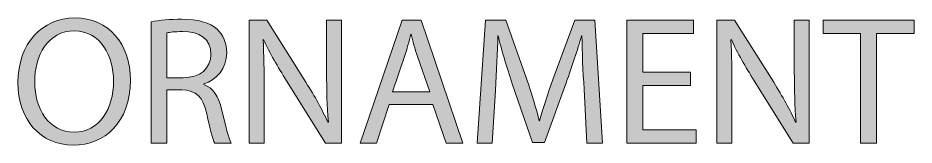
# Model space of a CAD drawing. Header units: inches. Extents: x 20 to 260, y -168 to -20.
# Drawn here: x 75.02 to 111.84, y -43.6 to -38.37 of the extents above; entities that cross this region are included whole.
import ezdxf

# ---------------------------------------------------------------- set-up
doc = ezdxf.new("R2010")
doc.units = ezdxf.units.IN
doc.header["$MEASUREMENT"] = 0
doc.layers.add('Layer 1', color=7, linetype='Continuous')

# ---------------------------------------------------------------- blocks, each defined once
blk = doc.blocks.new('block 16')
at = {"layer": 'Layer 1'}
h = blk.add_hatch(color=7, dxfattribs=at)
h.dxf.hatch_style = 2
edge = h.paths.add_edge_path()
edge.add_spline(control_points=[(79.638, -40.939), (79.638, -42.671), (78.581, -43.601), (77.291, -43.601), (75.949, -43.601), (75.019, -42.559), (75.019, -41.029), (75.019, -39.424), (76.009, -38.375), (77.359, -38.375), (78.746, -38.375), (79.638, -39.432), (79.638, -40.939)], knot_values=[0, 0, 0, 0, 1, 1, 1, 2, 2, 2, 3, 3, 3, 4, 4, 4, 4], degree=3, periodic=1)
edge = h.paths.add_edge_path()
edge.add_spline(control_points=[(75.709, -41.014), (75.709, -42.102), (76.294, -43.069), (77.329, -43.069), (78.364, -43.069), (78.948, -42.116), (78.948, -40.969), (78.948, -39.957), (78.424, -38.907), (77.336, -38.907), (76.249, -38.907), (75.709, -39.912), (75.709, -41.014)], knot_values=[0, 0, 0, 0, 1, 1, 1, 2, 2, 2, 3, 3, 3, 4, 4, 4, 4], degree=3, periodic=1)
h = blk.add_hatch(color=7, dxfattribs=at)
h.dxf.hatch_style = 2
edge = h.paths.add_edge_path()
edge.add_spline(control_points=[(80.487, -38.532), (80.817, -38.472), (81.297, -38.427), (81.739, -38.427), (82.436, -38.427), (82.894, -38.562), (83.201, -38.84), (83.449, -39.064), (83.599, -39.41), (83.599, -39.807), (83.599, -40.467), (83.179, -40.909), (82.654, -41.089), (82.654, -41.089), (82.654, -41.112), (82.654, -41.112), (83.036, -41.247), (83.269, -41.607), (83.389, -42.131), (83.554, -42.836), (83.674, -43.324), (83.779, -43.519), (83.779, -43.519), (83.104, -43.519), (83.104, -43.519), (83.021, -43.369), (82.909, -42.941), (82.774, -42.311), (82.624, -41.614), (82.346, -41.352), (81.754, -41.329), (81.754, -41.329), (81.139, -41.329), (81.139, -41.329), (81.139, -41.329), (81.139, -43.519), (81.139, -43.519), (81.139, -43.519), (80.487, -43.519), (80.487, -43.519), (80.487, -43.519), (80.487, -38.532), (80.487, -38.532)], knot_values=[0, 0, 0, 0, 1, 1, 1, 2, 2, 2, 3, 3, 3, 4, 4, 4, 5, 5, 5, 6, 6, 6, 7, 7, 7, 8, 8, 8, 9, 9, 9, 10, 10, 10, 11, 11, 11, 12, 12, 12, 13, 13, 13, 14, 14, 14, 14], degree=3, periodic=1)
edge = h.paths.add_edge_path()
edge.add_spline(control_points=[(81.139, -40.834), (81.139, -40.834), (81.806, -40.834), (81.806, -40.834), (82.504, -40.834), (82.946, -40.452), (82.946, -39.874), (82.946, -39.222), (82.474, -38.937), (81.784, -38.937), (81.469, -38.937), (81.252, -38.96), (81.139, -38.99), (81.139, -38.99), (81.139, -40.834), (81.139, -40.834)], knot_values=[0, 0, 0, 0, 1, 1, 1, 2, 2, 2, 3, 3, 3, 4, 4, 4, 5, 5, 5, 5], degree=3, periodic=1)
h = blk.add_hatch(color=7, dxfattribs=at)
h.dxf.hatch_style = 2
edge = h.paths.add_edge_path()
edge.add_spline(control_points=[(84.522, -43.519), (84.522, -43.519), (84.522, -38.465), (84.522, -38.465), (84.522, -38.465), (85.241, -38.465), (85.241, -38.465), (85.241, -38.465), (86.854, -41.022), (86.854, -41.022), (87.221, -41.614), (87.521, -42.146), (87.753, -42.664), (87.753, -42.664), (87.776, -42.656), (87.776, -42.656), (87.716, -41.981), (87.701, -41.367), (87.701, -40.579), (87.701, -40.579), (87.701, -38.465), (87.701, -38.465), (87.701, -38.465), (88.316, -38.465), (88.316, -38.465), (88.316, -38.465), (88.316, -43.519), (88.316, -43.519), (88.316, -43.519), (87.656, -43.519), (87.656, -43.519), (87.656, -43.519), (86.051, -40.954), (86.051, -40.954), (85.699, -40.392), (85.361, -39.814), (85.114, -39.267), (85.114, -39.267), (85.092, -39.274), (85.092, -39.274), (85.129, -39.912), (85.136, -40.519), (85.136, -41.359), (85.136, -41.359), (85.136, -43.519), (85.136, -43.519), (85.136, -43.519), (84.522, -43.519), (84.522, -43.519)], knot_values=[0, 0, 0, 0, 1, 1, 1, 2, 2, 2, 3, 3, 3, 4, 4, 4, 5, 5, 5, 6, 6, 6, 7, 7, 7, 8, 8, 8, 9, 9, 9, 10, 10, 10, 11, 11, 11, 12, 12, 12, 13, 13, 13, 14, 14, 14, 15, 15, 15, 16, 16, 16, 16], degree=3, periodic=1)
h = blk.add_hatch(color=7, dxfattribs=at)
h.dxf.hatch_style = 2
h.paths.add_polyline_path([(90.274, -41.929), (89.749, -43.519), (89.074, -43.519), (90.799, -38.465), (91.579, -38.465), (93.303, -43.519), (92.606, -43.519), (92.066, -41.929)])
edge = h.paths.add_edge_path()
edge.add_spline(control_points=[(91.938, -41.419), (91.938, -41.419), (91.436, -39.964), (91.436, -39.964), (91.324, -39.634), (91.249, -39.335), (91.174, -39.042), (91.174, -39.042), (91.159, -39.042), (91.159, -39.042), (91.084, -39.335), (91.009, -39.649), (90.904, -39.957), (90.904, -39.957), (90.409, -41.419), (90.409, -41.419), (90.409, -41.419), (91.938, -41.419), (91.938, -41.419)], knot_values=[0, 0, 0, 0, 1, 1, 1, 2, 2, 2, 3, 3, 3, 4, 4, 4, 5, 5, 5, 6, 6, 6, 6], degree=3, periodic=1)
h = blk.add_hatch(color=7, dxfattribs=at)
h.dxf.hatch_style = 2
edge = h.paths.add_edge_path()
edge.add_spline(control_points=[(98.276, -41.299), (98.238, -40.594), (98.193, -39.739), (98.193, -39.117), (98.193, -39.117), (98.178, -39.117), (98.178, -39.117), (97.998, -39.702), (97.796, -40.339), (97.541, -41.037), (97.541, -41.037), (96.648, -43.489), (96.648, -43.489), (96.648, -43.489), (96.154, -43.489), (96.154, -43.489), (96.154, -43.489), (95.329, -41.082), (95.329, -41.082), (95.089, -40.362), (94.894, -39.717), (94.751, -39.117), (94.751, -39.117), (94.736, -39.117), (94.736, -39.117), (94.721, -39.747), (94.684, -40.587), (94.639, -41.352), (94.639, -41.352), (94.504, -43.519), (94.504, -43.519), (94.504, -43.519), (93.881, -43.519), (93.881, -43.519), (93.881, -43.519), (94.234, -38.465), (94.234, -38.465), (94.234, -38.465), (95.066, -38.465), (95.066, -38.465), (95.066, -38.465), (95.929, -40.909), (95.929, -40.909), (96.139, -41.532), (96.303, -42.087), (96.438, -42.611), (96.438, -42.611), (96.453, -42.611), (96.453, -42.611), (96.588, -42.102), (96.768, -41.547), (96.993, -40.909), (96.993, -40.909), (97.893, -38.465), (97.893, -38.465), (97.893, -38.465), (98.725, -38.465), (98.725, -38.465), (98.725, -38.465), (99.04, -43.519), (99.04, -43.519), (99.04, -43.519), (98.396, -43.519), (98.396, -43.519), (98.396, -43.519), (98.276, -41.299), (98.276, -41.299)], knot_values=[0, 0, 0, 0, 1, 1, 1, 2, 2, 2, 3, 3, 3, 4, 4, 4, 5, 5, 5, 6, 6, 6, 7, 7, 7, 8, 8, 8, 9, 9, 9, 10, 10, 10, 11, 11, 11, 12, 12, 12, 13, 13, 13, 14, 14, 14, 15, 15, 15, 16, 16, 16, 17, 17, 17, 18, 18, 18, 19, 19, 19, 20, 20, 20, 21, 21, 21, 22, 22, 22, 22], degree=3, periodic=1)
h = blk.add_hatch(color=7, dxfattribs=at)
h.dxf.hatch_style = 2
h.paths.add_polyline_path([(102.656, -41.149), (100.699, -41.149), (100.699, -42.971), (102.888, -42.971), (102.888, -43.519), (100.039, -43.519), (100.039, -38.465), (102.776, -38.465), (102.776, -39.012), (100.699, -39.012), (100.699, -40.609), (102.656, -40.609)])
h = blk.add_hatch(color=7, dxfattribs=at)
h.dxf.hatch_style = 2
edge = h.paths.add_edge_path()
edge.add_spline(control_points=[(103.736, -43.519), (103.736, -43.519), (103.736, -38.465), (103.736, -38.465), (103.736, -38.465), (104.456, -38.465), (104.456, -38.465), (104.456, -38.465), (106.068, -41.022), (106.068, -41.022), (106.436, -41.614), (106.736, -42.146), (106.968, -42.664), (106.968, -42.664), (106.991, -42.656), (106.991, -42.656), (106.931, -41.981), (106.916, -41.367), (106.916, -40.579), (106.916, -40.579), (106.916, -38.465), (106.916, -38.465), (106.916, -38.465), (107.53, -38.465), (107.53, -38.465), (107.53, -38.465), (107.53, -43.519), (107.53, -43.519), (107.53, -43.519), (106.871, -43.519), (106.871, -43.519), (106.871, -43.519), (105.266, -40.954), (105.266, -40.954), (104.914, -40.392), (104.576, -39.814), (104.329, -39.267), (104.329, -39.267), (104.306, -39.274), (104.306, -39.274), (104.344, -39.912), (104.351, -40.519), (104.351, -41.359), (104.351, -41.359), (104.351, -43.519), (104.351, -43.519), (104.351, -43.519), (103.736, -43.519), (103.736, -43.519)], knot_values=[0, 0, 0, 0, 1, 1, 1, 2, 2, 2, 3, 3, 3, 4, 4, 4, 5, 5, 5, 6, 6, 6, 7, 7, 7, 8, 8, 8, 9, 9, 9, 10, 10, 10, 11, 11, 11, 12, 12, 12, 13, 13, 13, 14, 14, 14, 15, 15, 15, 16, 16, 16, 16], degree=3, periodic=1)
h = blk.add_hatch(color=7, dxfattribs=at)
h.dxf.hatch_style = 2
h.paths.add_polyline_path([(109.631, -39.02), (108.094, -39.02), (108.094, -38.465), (111.836, -38.465), (111.836, -39.02), (110.291, -39.02), (110.291, -43.519), (109.631, -43.519)])
at = {"layer": 'Layer 1', "lineweight": 0}
for points in [[(90.274, -41.929), (89.749, -43.519), (89.074, -43.519), (90.799, -38.465), (91.579, -38.465), (93.303, -43.519), (92.606, -43.519), (92.066, -41.929), (90.274, -41.929)], [(102.656, -41.149), (100.699, -41.149), (100.699, -42.971), (102.888, -42.971), (102.888, -43.519), (100.039, -43.519), (100.039, -38.465), (102.776, -38.465), (102.776, -39.012), (100.699, -39.012), (100.699, -40.609), (102.656, -40.609), (102.656, -41.149)], [(109.631, -39.02), (108.094, -39.02), (108.094, -38.465), (111.836, -38.465), (111.836, -39.02), (110.291, -39.02), (110.291, -43.519), (109.631, -43.519), (109.631, -39.02)]]:
    blk.add_lwpolyline(points, dxfattribs=at)
for points, knots in [([(79.638, -40.939), (79.638, -42.671), (78.581, -43.601), (77.291, -43.601), (75.949, -43.601), (75.019, -42.559), (75.019, -41.029), (75.019, -39.424), (76.009, -38.375), (77.359, -38.375), (78.746, -38.375), (79.638, -39.432), (79.638, -40.939)], [0, 0, 0, 0, 1, 1, 1, 2, 2, 2, 3, 3, 3, 4, 4, 4, 4]), ([(80.487, -38.532), (80.817, -38.472), (81.297, -38.427), (81.739, -38.427), (82.436, -38.427), (82.894, -38.562), (83.201, -38.84), (83.449, -39.064), (83.599, -39.41), (83.599, -39.807), (83.599, -40.467), (83.179, -40.909), (82.654, -41.089), (82.654, -41.089), (82.654, -41.112), (82.654, -41.112), (83.036, -41.247), (83.269, -41.607), (83.389, -42.131), (83.554, -42.836), (83.674, -43.324), (83.779, -43.519), (83.779, -43.519), (83.104, -43.519), (83.104, -43.519), (83.021, -43.369), (82.909, -42.941), (82.774, -42.311), (82.624, -41.614), (82.346, -41.352), (81.754, -41.329), (81.754, -41.329), (81.139, -41.329), (81.139, -41.329), (81.139, -41.329), (81.139, -43.519), (81.139, -43.519), (81.139, -43.519), (80.487, -43.519), (80.487, -43.519), (80.487, -43.519), (80.487, -38.532), (80.487, -38.532)], [0, 0, 0, 0, 1, 1, 1, 2, 2, 2, 3, 3, 3, 4, 4, 4, 5, 5, 5, 6, 6, 6, 7, 7, 7, 8, 8, 8, 9, 9, 9, 10, 10, 10, 11, 11, 11, 12, 12, 12, 13, 13, 13, 14, 14, 14, 14]), ([(84.522, -43.519), (84.522, -43.519), (84.522, -38.465), (84.522, -38.465), (84.522, -38.465), (85.241, -38.465), (85.241, -38.465), (85.241, -38.465), (86.854, -41.022), (86.854, -41.022), (87.221, -41.614), (87.521, -42.146), (87.753, -42.664), (87.753, -42.664), (87.776, -42.656), (87.776, -42.656), (87.716, -41.981), (87.701, -41.367), (87.701, -40.579), (87.701, -40.579), (87.701, -38.465), (87.701, -38.465), (87.701, -38.465), (88.316, -38.465), (88.316, -38.465), (88.316, -38.465), (88.316, -43.519), (88.316, -43.519), (88.316, -43.519), (87.656, -43.519), (87.656, -43.519), (87.656, -43.519), (86.051, -40.954), (86.051, -40.954), (85.699, -40.392), (85.361, -39.814), (85.114, -39.267), (85.114, -39.267), (85.092, -39.274), (85.092, -39.274), (85.129, -39.912), (85.136, -40.519), (85.136, -41.359), (85.136, -41.359), (85.136, -43.519), (85.136, -43.519), (85.136, -43.519), (84.522, -43.519), (84.522, -43.519)], [0, 0, 0, 0, 1, 1, 1, 2, 2, 2, 3, 3, 3, 4, 4, 4, 5, 5, 5, 6, 6, 6, 7, 7, 7, 8, 8, 8, 9, 9, 9, 10, 10, 10, 11, 11, 11, 12, 12, 12, 13, 13, 13, 14, 14, 14, 15, 15, 15, 16, 16, 16, 16]), ([(98.276, -41.299), (98.238, -40.594), (98.193, -39.739), (98.193, -39.117), (98.193, -39.117), (98.178, -39.117), (98.178, -39.117), (97.998, -39.702), (97.796, -40.339), (97.541, -41.037), (97.541, -41.037), (96.648, -43.489), (96.648, -43.489), (96.648, -43.489), (96.154, -43.489), (96.154, -43.489), (96.154, -43.489), (95.329, -41.082), (95.329, -41.082), (95.089, -40.362), (94.894, -39.717), (94.751, -39.117), (94.751, -39.117), (94.736, -39.117), (94.736, -39.117), (94.721, -39.747), (94.684, -40.587), (94.639, -41.352), (94.639, -41.352), (94.504, -43.519), (94.504, -43.519), (94.504, -43.519), (93.881, -43.519), (93.881, -43.519), (93.881, -43.519), (94.234, -38.465), (94.234, -38.465), (94.234, -38.465), (95.066, -38.465), (95.066, -38.465), (95.066, -38.465), (95.929, -40.909), (95.929, -40.909), (96.139, -41.532), (96.303, -42.087), (96.438, -42.611), (96.438, -42.611), (96.453, -42.611), (96.453, -42.611), (96.588, -42.102), (96.768, -41.547), (96.993, -40.909), (96.993, -40.909), (97.893, -38.465), (97.893, -38.465), (97.893, -38.465), (98.725, -38.465), (98.725, -38.465), (98.725, -38.465), (99.04, -43.519), (99.04, -43.519), (99.04, -43.519), (98.396, -43.519), (98.396, -43.519), (98.396, -43.519), (98.276, -41.299), (98.276, -41.299)], [0, 0, 0, 0, 1, 1, 1, 2, 2, 2, 3, 3, 3, 4, 4, 4, 5, 5, 5, 6, 6, 6, 7, 7, 7, 8, 8, 8, 9, 9, 9, 10, 10, 10, 11, 11, 11, 12, 12, 12, 13, 13, 13, 14, 14, 14, 15, 15, 15, 16, 16, 16, 17, 17, 17, 18, 18, 18, 19, 19, 19, 20, 20, 20, 21, 21, 21, 22, 22, 22, 22]), ([(103.736, -43.519), (103.736, -43.519), (103.736, -38.465), (103.736, -38.465), (103.736, -38.465), (104.456, -38.465), (104.456, -38.465), (104.456, -38.465), (106.068, -41.022), (106.068, -41.022), (106.436, -41.614), (106.736, -42.146), (106.968, -42.664), (106.968, -42.664), (106.991, -42.656), (106.991, -42.656), (106.931, -41.981), (106.916, -41.367), (106.916, -40.579), (106.916, -40.579), (106.916, -38.465), (106.916, -38.465), (106.916, -38.465), (107.53, -38.465), (107.53, -38.465), (107.53, -38.465), (107.53, -43.519), (107.53, -43.519), (107.53, -43.519), (106.871, -43.519), (106.871, -43.519), (106.871, -43.519), (105.266, -40.954), (105.266, -40.954), (104.914, -40.392), (104.576, -39.814), (104.329, -39.267), (104.329, -39.267), (104.306, -39.274), (104.306, -39.274), (104.344, -39.912), (104.351, -40.519), (104.351, -41.359), (104.351, -41.359), (104.351, -43.519), (104.351, -43.519), (104.351, -43.519), (103.736, -43.519), (103.736, -43.519)], [0, 0, 0, 0, 1, 1, 1, 2, 2, 2, 3, 3, 3, 4, 4, 4, 5, 5, 5, 6, 6, 6, 7, 7, 7, 8, 8, 8, 9, 9, 9, 10, 10, 10, 11, 11, 11, 12, 12, 12, 13, 13, 13, 14, 14, 14, 15, 15, 15, 16, 16, 16, 16]), ([(75.709, -41.014), (75.709, -42.102), (76.294, -43.069), (77.329, -43.069), (78.364, -43.069), (78.948, -42.116), (78.948, -40.969), (78.948, -39.957), (78.424, -38.907), (77.336, -38.907), (76.249, -38.907), (75.709, -39.912), (75.709, -41.014)], [0, 0, 0, 0, 1, 1, 1, 2, 2, 2, 3, 3, 3, 4, 4, 4, 4]), ([(81.139, -40.834), (81.139, -40.834), (81.806, -40.834), (81.806, -40.834), (82.504, -40.834), (82.946, -40.452), (82.946, -39.874), (82.946, -39.222), (82.474, -38.937), (81.784, -38.937), (81.469, -38.937), (81.252, -38.96), (81.139, -38.99), (81.139, -38.99), (81.139, -40.834), (81.139, -40.834)], [0, 0, 0, 0, 1, 1, 1, 2, 2, 2, 3, 3, 3, 4, 4, 4, 5, 5, 5, 5]), ([(91.938, -41.419), (91.938, -41.419), (91.436, -39.964), (91.436, -39.964), (91.324, -39.634), (91.249, -39.335), (91.174, -39.042), (91.174, -39.042), (91.159, -39.042), (91.159, -39.042), (91.084, -39.335), (91.009, -39.649), (90.904, -39.957), (90.904, -39.957), (90.409, -41.419), (90.409, -41.419), (90.409, -41.419), (91.938, -41.419), (91.938, -41.419)], [0, 0, 0, 0, 1, 1, 1, 2, 2, 2, 3, 3, 3, 4, 4, 4, 5, 5, 5, 6, 6, 6, 6])]:
    blk.add_open_spline(points, degree=3, knots=knots, dxfattribs=at)

msp = doc.modelspace()

# ---------------------------------------------------------------- block references
at = {"layer": 'Layer 1'}
msp.add_blockref('block 16', (0, 0), dxfattribs=at)

doc.saveas('drawing.dxf')
